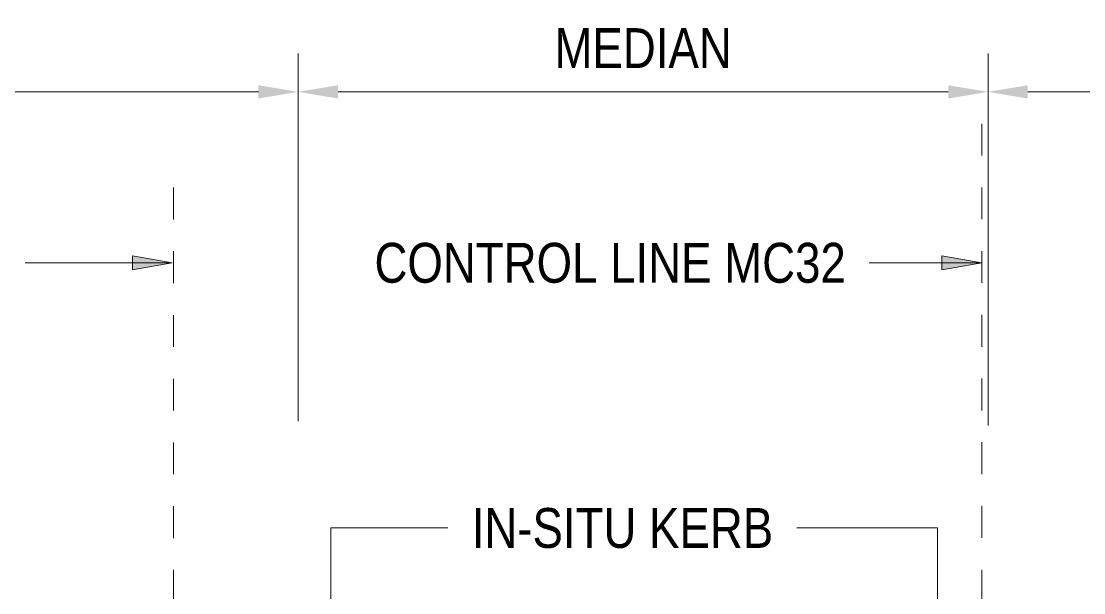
# Model space of a CAD drawing. Header units: metres. Extents: x -353 to -169, y 1 to 28.
# Drawn here: x -230.979 to -227.643, y 22.97 to 24.764 of the extents above; entities that cross this region are included whole.
import ezdxf

# ---------------------------------------------------------------- set-up
doc = ezdxf.new("R2010")
doc.units = ezdxf.units.M
doc.linetypes.add('JacobsCenter', pattern=[0.015, 0.009, -0.0015, 0.003, -0.0015])
doc.layers.get('Defpoints').update_dxf_attribs({"color": 41})
for name, color, linetype, lineweight in [('A-ANNO-DIMS', 7, 'Continuous', 9), ('A-DETL', 7, 'Continuous', 13), ('G-ANNO-TEXT', 7, 'Continuous', 9)]:
    doc.layers.add(name, color=color, linetype=linetype, lineweight=lineweight)
doc.styles.add('Arial Narrow_5', font='ARIALN.TTF', dxfattribs={"height": 0.125})
doc.dimstyles.new('Dimension_Standard_O__mm__3', dxfattribs={"dimscale": 0.3048, "dimtxt": 0.127929, "dimasz": 0.410105, "dimexe": 0.393701, "dimexo": 0.246063, "dimgap": 0.246063, "dimtad": 1, "dimdec": 0, "dimlfac": 1000, "dimzin": 0, "dimdsep": 46, "dimtxsty": 'Arial Narrow_5', "dimsah": 1, "dimcen": 0.09, "dimaunit": 1, "dimadec": 4, "dimazin": 0, "dimtfac": 1, "dimtdec": 4, "dimtix": 1, "dimtmove": 0, "dimatfit": 3, "dimfxl": 1, "dimtvp": 1, "dimtfill": 1, "dimtolj": 1, "dimtzin": 0, "dimlwd": 18, "dimlwe": 18, "dimarcsym": 2})

# ---------------------------------------------------------------- blocks, each defined once
blk = doc.blocks.new('DIMBLOCK11-DRG-2873022 - SECTION 1')
at = {"layer": 'A-ANNO-DIMS', "color": 0, "lineweight": 18, "transparency": 16777216}
for p, q in [((-227.9439, 23.4955), (-227.9439, 24.6624)), ((-219.5387, 23.5325), (-219.5387, 24.6624)), ((-227.8189, 24.5424), (-219.6637, 24.5424))]:
    blk.add_line(p, q, dxfattribs=at)
at = {"layer": 'A-ANNO-DIMS', "color": 0, "transparency": 16777216}
for points in [[(-227.8189, 24.5632), (-227.8189, 24.5215), (-227.9439, 24.5424)], [(-219.6637, 24.5632), (-219.6637, 24.5215), (-219.5387, 24.5424)]]:
    blk.add_solid(points, dxfattribs=at)
at = {"layer": 'Defpoints', "color": 0, "transparency": 16777216}
for p in [(-219.5387, 24.5424), (-219.5387, 23.4575), (-227.9439, 23.4205)]:
    blk.add_point(p, dxfattribs=at)
at = {"layer": 'A-ANNO-DIMS', "color": 0, "lineweight": 18, "transparency": 16777216, "insert": (-223.7413, 24.682), "char_height": 0.125, "width": 4.705346, "attachment_point": 5, "style": 'Arial Narrow_5', "bg_fill": 3, "box_fill_scale": 1.1, "bg_fill_color": 256, "bg_fill_true_color": 13158600, "bg_fill_transparency": 0}
blk.add_mtext('\\A1;EVERARD AVENUE WESTBOUND TRAFFIC LANE VARIES', dxfattribs=at)
blk = doc.blocks.new('DIMBLOCK17-DRG-2873022 - SECTION 1')
at = {"layer": 'A-ANNO-DIMS', "color": 0, "lineweight": 18, "transparency": 16777216}
for p, q in [((-230.1096, 23.509), (-230.1096, 24.6624)), ((-227.9439, 23.4955), (-227.9439, 24.6624)), ((-229.9846, 24.5424), (-228.0689, 24.5424))]:
    blk.add_line(p, q, dxfattribs=at)
at = {"layer": 'A-ANNO-DIMS', "color": 0, "transparency": 16777216}
for points in [[(-229.9846, 24.5632), (-229.9846, 24.5215), (-230.1096, 24.5424)], [(-228.0689, 24.5632), (-228.0689, 24.5215), (-227.9439, 24.5424)]]:
    blk.add_solid(points, dxfattribs=at)
at = {"layer": 'Defpoints', "color": 0, "transparency": 16777216}
for p in [(-227.9439, 24.5424), (-230.1096, 23.434), (-227.9439, 23.4205)]:
    blk.add_point(p, dxfattribs=at)
at = {"layer": 'A-ANNO-DIMS', "color": 0, "lineweight": 18, "transparency": 16777216, "insert": (-229.0268, 24.6799), "char_height": 0.125, "width": 0.670104, "attachment_point": 5, "style": 'Arial Narrow_5', "bg_fill": 3, "box_fill_scale": 1.1, "bg_fill_color": 256, "bg_fill_true_color": 13158600, "bg_fill_transparency": 0}
blk.add_mtext('\\A1;MEDIAN', dxfattribs=at)
blk = doc.blocks.new('DIMBLOCK18-DRG-2873022 - SECTION 1')
at = {"layer": 'A-ANNO-DIMS', "color": 0, "lineweight": 18, "transparency": 16777216}
for p, q in [((-238.9261, 23.5138), (-238.9261, 24.6624)), ((-230.1096, 23.509), (-230.1096, 24.6624)), ((-238.8011, 24.5424), (-230.2346, 24.5424))]:
    blk.add_line(p, q, dxfattribs=at)
at = {"layer": 'A-ANNO-DIMS', "color": 0, "transparency": 16777216}
for points in [[(-238.8011, 24.5632), (-238.8011, 24.5215), (-238.9261, 24.5424)], [(-230.2346, 24.5632), (-230.2346, 24.5215), (-230.1096, 24.5424)]]:
    blk.add_solid(points, dxfattribs=at)
at = {"layer": 'Defpoints', "color": 0, "transparency": 16777216}
for p in [(-230.1096, 24.5424), (-238.9261, 23.4388), (-230.1096, 23.434)]:
    blk.add_point(p, dxfattribs=at)
at = {"layer": 'A-ANNO-DIMS', "color": 0, "lineweight": 18, "transparency": 16777216, "insert": (-234.5179, 24.682), "char_height": 0.125, "width": 4.656611, "attachment_point": 5, "style": 'Arial Narrow_5', "bg_fill": 3, "box_fill_scale": 1.1, "bg_fill_color": 256, "bg_fill_true_color": 13158600, "bg_fill_transparency": 0}
blk.add_mtext('\\A1;EVERARD AVENUE EASTBOUND TRAFFIC LANE VARIES', dxfattribs=at)

msp = doc.modelspace()

# ---------------------------------------------------------------- hatches: boundary and pattern name
at = {"layer": 'G-ANNO-TEXT'}
for points in [[(-230.5048, 24.0058), (-230.6298, 24.0278), (-230.6298, 23.9837)], [(-227.9636, 24.0058), (-228.0886, 24.0278), (-228.0886, 23.9837)]]:
    msp.add_hatch(color=256, dxfattribs=at).paths.add_polyline_path(points)

# ---------------------------------------------------------------- linework, layer by layer
at = {"layer": 'A-DETL', "linetype": 'JacobsCenter', "lineweight": 18}
for p, q in [((-227.9636, 24.4424), (-227.9636, 21.6424)), ((-230.5012, 24.2418), (-230.5012, 21.5218))]:
    msp.add_line(p, q, dxfattribs=at)
at = {"layer": 'G-ANNO-TEXT'}
for p, q in [((-230.5048, 24.0058), (-230.6298, 24.0278)), ((-230.6298, 24.0278), (-230.6298, 23.9837)), ((-227.9636, 24.0058), (-228.0886, 24.0278)), ((-228.0886, 24.0278), (-228.0886, 23.9837)), ((-230.9631, 24.0058), (-230.9663, 24.0058)), ((-230.5048, 24.0058), (-230.9631, 24.0058)), ((-230.6298, 23.9837), (-230.5048, 24.0058)), ((-228.3136, 24.0058), (-228.3168, 24.0058)), ((-227.9636, 24.0058), (-228.3136, 24.0058)), ((-228.0886, 23.9837), (-227.9636, 24.0058)), ((-230.0074, 23.1733), (-229.6398, 23.1733)), ((-230.0074, 22.216), (-230.0074, 23.1733)), ((-228.5403, 23.1733), (-228.5439, 23.1733)), ((-228.1027, 23.1733), (-228.5403, 23.1733)), ((-228.1027, 22.2522), (-228.1027, 23.1733))]:
    msp.add_line(p, q, dxfattribs=at)

# ---------------------------------------------------------------- texts
at = {"layer": 'G-ANNO-TEXT', "char_height": 0.125, "attachment_point": 1, "style": 'Arial Narrow_5', "bg_fill": 3, "box_fill_scale": 1, "bg_fill_color": 256, "bg_fill_true_color": 13158600, "bg_fill_transparency": 0}
for s, insert in [('CONTROL LINE MC32', (-229.8701, 24.0683)), ('IN-SITU KERB', (-229.5648, 23.2358))]:
    msp.add_mtext(s, dxfattribs=dict(at, insert=insert))

# ---------------------------------------------------------------- dimensions: what is measured, and where the dimension line sits
at = {"layer": 'A-ANNO-DIMS', "lineweight": 18}
dim = msp.add_linear_dim(base=(-219.5387, 24.5424), p1=(-227.9439, 23.4205), p2=(-219.5387, 23.4575), text='EVERARD AVENUE WESTBOUND TRAFFIC LANE VARIES', dimstyle='Dimension_Standard_O__mm__3', override={"dimpost": '<>', "dimfxl": 8.405351}, dxfattribs=at)
dim.commit()
dim.dimension.update_dxf_attribs({"geometry": 'DIMBLOCK11-DRG-2873022 - SECTION 1', "text_midpoint": (-223.7413, 24.682)})

# ---------------------------------------------------------------- next in the draw order: dimensions: what is measured, and where the dimension line sits
dim = msp.add_linear_dim(base=(-227.9439, 24.5424), p1=(-230.1096, 23.434), p2=(-227.9439, 23.4205), text='MEDIAN', dimstyle='Dimension_Standard_O__mm__3', override={"dimpost": '<>', "dimfxl": 2.165719}, dxfattribs=at)
dim.commit()
dim.dimension.update_dxf_attribs({"geometry": 'DIMBLOCK17-DRG-2873022 - SECTION 1', "text_midpoint": (-229.0268, 24.6799)})

# ---------------------------------------------------------------- next in the draw order: dimensions: what is measured, and where the dimension line sits
dim = msp.add_linear_dim(base=(-230.1096, 24.5424), p1=(-238.9261, 23.4388), p2=(-230.1096, 23.434), text='EVERARD AVENUE EASTBOUND TRAFFIC LANE VARIES', dimstyle='Dimension_Standard_O__mm__3', override={"dimpost": '<>', "dimfxl": 8.816496}, dxfattribs=at)
dim.commit()
dim.dimension.update_dxf_attribs({"geometry": 'DIMBLOCK18-DRG-2873022 - SECTION 1', "text_midpoint": (-234.5179, 24.682)})

doc.saveas('drawing.dxf')
